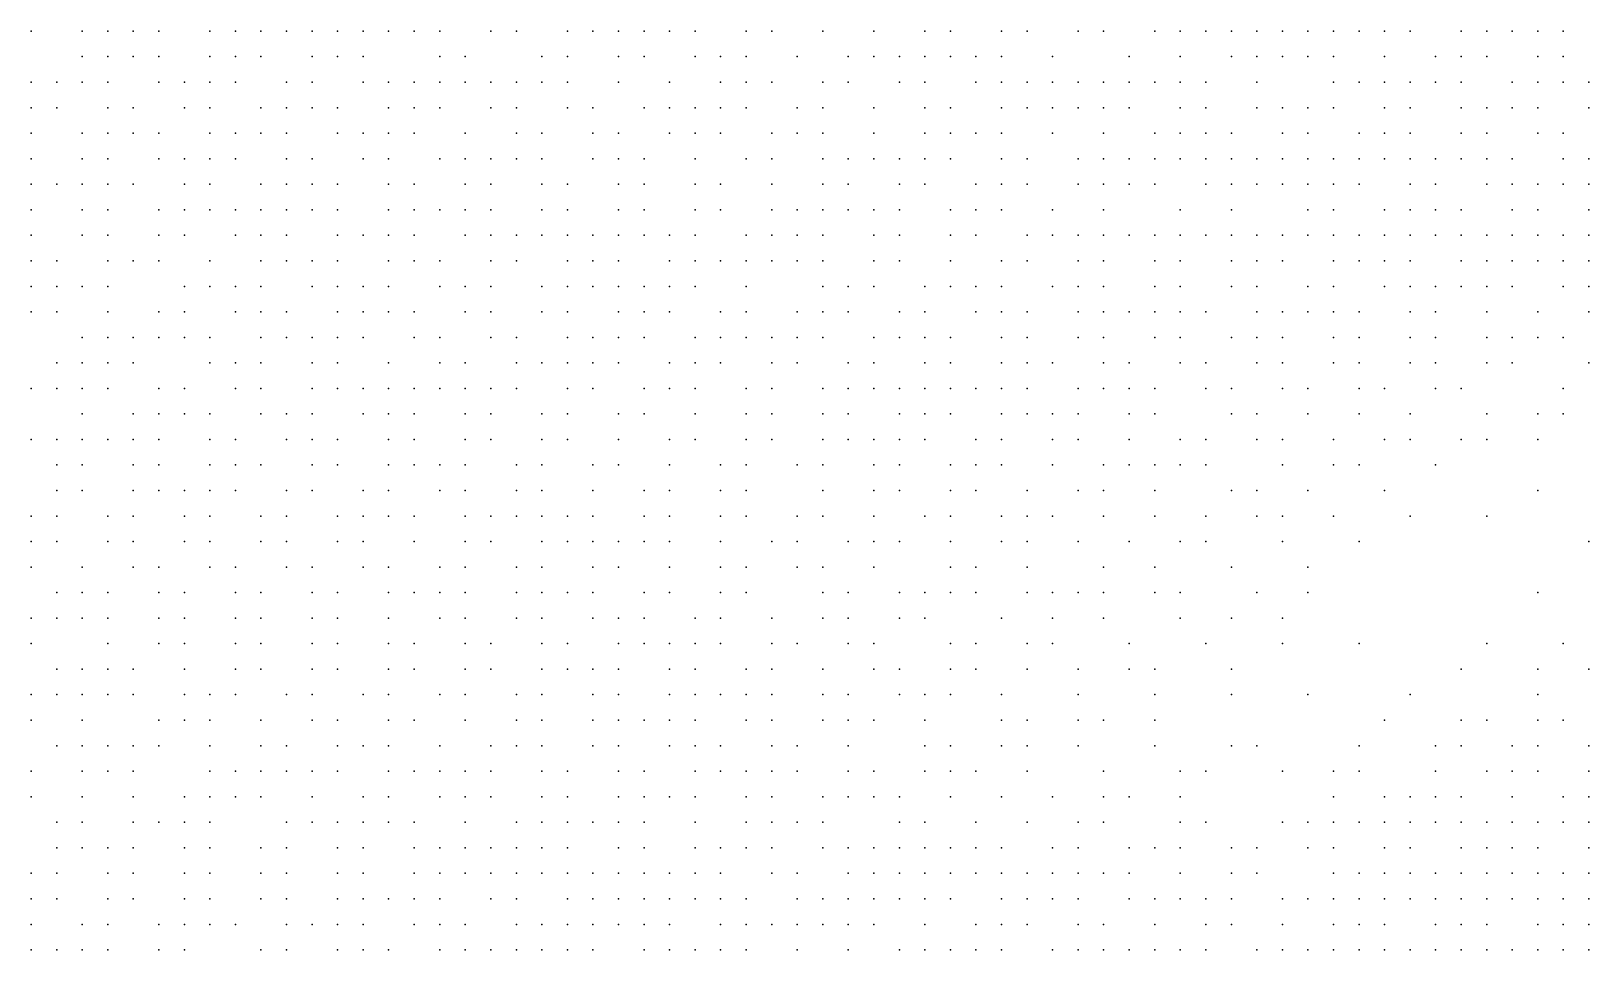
# Model space of a CAD drawing. Extents: x 429 to 793, y 817 to 1241.
# Drawn here: x 475.36 to 519.89, y 1081.6 to 1107.88 of the extents above; entities that cross this region are included whole.
import ezdxf

# ---------------------------------------------------------------- set-up
doc = ezdxf.new("R2010")
doc.units = 0

msp = doc.modelspace()

# ---------------------------------------------------------------- linework, layer by layer
for p in [(475.36, 1107.88, 164.698), (476.82, 1107.88, 167.757), (477.55, 1107.88, 168.848), (478.28, 1107.88, 170.367), (479.01, 1107.88, 171.768), (480.47, 1107.88, 174.31), (481.2, 1107.88, 176.04), (481.93, 1107.88, 177.07), (482.66, 1107.88, 178.847), (483.39, 1107.88, 179.713), (484.12, 1107.88, 181.42), (484.85, 1107.88, 182.243), (485.58, 1107.88, 183.773), (486.31, 1107.88, 185.29), (487.04, 1107.88, 186.643), (488.5, 1107.88, 188.77), (489.23, 1107.88, 190.235), (490.69, 1107.88, 192.523), (491.42, 1107.88, 193.5), (492.15, 1107.88, 194.745), (492.88, 1107.88, 195.29), (493.61, 1107.88, 196.525), (494.34, 1107.88, 198.02), (495.8, 1107.88, 199.98), (496.53, 1107.88, 200.718), (497.99, 1107.88, 202.35), (499.45, 1107.88, 204.1), (500.91, 1107.88, 205.43), (501.64, 1107.88, 206.53), (503.1, 1107.88, 207.765), (503.83, 1107.88, 208.39), (505.29, 1107.88, 210.063), (506.02, 1107.88, 210.487), (507.48, 1107.88, 211.757), (508.21, 1107.88, 212.63), (508.94, 1107.88, 213.119), (509.67, 1107.88, 213.794), (510.4, 1107.88, 214.058), (511.13, 1107.88, 214.597), (511.86, 1107.88, 215.043), (512.59, 1107.88, 215.534), (513.32, 1107.88, 216.207), (514.05, 1107.88, 216.47), (514.78, 1107.88, 216.99), (516.24, 1107.88, 217.885), (516.97, 1107.88, 218.29), (517.7, 1107.88, 218.727), (518.43, 1107.88, 218.862), (519.16, 1107.88, 219.26), (476.82, 1107.15, 167.443), (477.55, 1107.15, 168.585), (478.28, 1107.15, 170.408), (479.01, 1107.15, 171.518), (480.47, 1107.15, 174.352), (481.2, 1107.15, 175.77), (481.93, 1107.15, 177.105), (483.39, 1107.15, 179.353), (484.12, 1107.15, 181.067), (484.85, 1107.15, 181.91), (487.04, 1107.15, 185.547), (487.77, 1107.15, 187.1), (489.96, 1107.15, 190.973), (490.69, 1107.15, 192.02), (492.15, 1107.15, 193.91), (492.88, 1107.15, 195.15), (494.34, 1107.15, 197.072), (495.07, 1107.15, 198.03), (495.8, 1107.15, 198.58), (497.26, 1107.15, 201.005), (498.72, 1107.15, 202.75), (499.45, 1107.15, 203.335), (500.18, 1107.15, 203.915), (500.91, 1107.15, 205.07), (501.64, 1107.15, 205.69), (502.37, 1107.15, 206.58), (503.1, 1107.15, 207.37), (504.56, 1107.15, 208.433), (506.75, 1107.15, 210.653), (508.21, 1107.15, 211.877), (509.67, 1107.15, 212.826), (510.4, 1107.15, 213.393), (511.13, 1107.15, 213.853), (511.86, 1107.15, 214.313), (512.59, 1107.15, 214.76), (514.05, 1107.15, 215.92), (515.51, 1107.15, 216.7), (516.24, 1107.15, 217.195), (516.97, 1107.15, 217.56), (518.43, 1107.15, 218.463), (519.16, 1107.15, 218.937), (475.36, 1106.42, 164.815), (476.09, 1106.42, 166.01), (476.82, 1106.42, 167.123), (477.55, 1106.42, 168.275), (479.01, 1106.42, 171.222), (479.74, 1106.42, 172.652), (480.47, 1106.42, 174.068), (481.2, 1106.42, 175.163), (482.66, 1106.42, 178.093), (483.39, 1106.42, 178.977), (484.85, 1106.42, 181.553), (485.58, 1106.42, 183.013), (486.31, 1106.42, 184.505), (487.04, 1106.42, 185.367), (487.77, 1106.42, 186.83), (488.5, 1106.42, 187.86), (489.23, 1106.42, 189.33), (489.96, 1106.42, 190.425), (490.69, 1106.42, 191.24), (492.15, 1106.42, 193.73), (493.61, 1106.42, 195.56), (495.07, 1106.42, 197.345), (495.8, 1106.42, 198.435), (496.53, 1106.42, 199.26), (497.99, 1106.42, 201.42), (498.72, 1106.42, 202), (500.18, 1106.42, 203.72), (500.91, 1106.42, 204.29), (502.37, 1106.42, 205.46), (503.1, 1106.42, 206.64), (503.83, 1106.42, 207.235), (504.56, 1106.42, 207.83), (505.29, 1106.42, 208.42), (506.02, 1106.42, 209.01), (506.75, 1106.42, 209.575), (507.48, 1106.42, 210.14), (508.21, 1106.42, 210.705), (508.94, 1106.42, 211.27), (510.4, 1106.42, 212.65), (512.59, 1106.42, 214.293), (513.32, 1106.42, 214.818), (514.05, 1106.42, 215.077), (514.78, 1106.42, 215.585), (515.51, 1106.42, 216.4), (516.24, 1106.42, 216.647), (517.7, 1106.42, 217.363), (518.43, 1106.42, 218.14), (519.16, 1106.42, 218.215), (519.89, 1106.42, 218.613), (475.36, 1105.69, 164.48), (476.09, 1105.69, 165.69), (477.55, 1105.69, 168.71), (478.28, 1105.69, 169.445), (479.74, 1105.69, 172.407), (480.47, 1105.69, 173.443), (481.93, 1105.69, 176.207), (482.66, 1105.69, 177.91), (483.39, 1105.69, 178.61), (484.12, 1105.69, 180.255), (485.58, 1105.69, 182.843), (486.31, 1105.69, 184.24), (487.04, 1105.69, 184.83), (488.5, 1105.69, 187.257), (489.23, 1105.69, 188.745), (490.69, 1105.69, 190.83), (491.42, 1105.69, 191.773), (492.88, 1105.69, 194.105), (493.61, 1105.69, 194.66), (494.34, 1105.69, 195.935), (495.07, 1105.69, 196.485), (495.8, 1105.69, 197.872), (497.26, 1105.69, 199.36), (497.99, 1105.69, 200.06), (499.45, 1105.69, 202.395), (500.91, 1105.69, 203.643), (501.64, 1105.69, 204.413), (503.1, 1105.69, 205.79), (503.83, 1105.69, 206.38), (504.56, 1105.69, 207.26), (505.29, 1105.69, 208.01), (506.02, 1105.69, 208.1), (506.75, 1105.69, 208.69), (508.21, 1105.69, 210.553), (508.94, 1105.69, 210.967), (510.4, 1105.69, 212.077), (511.13, 1105.69, 212.82), (511.86, 1105.69, 212.523), (512.59, 1105.69, 213.45), (514.05, 1105.69, 214.34), (514.78, 1105.69, 215.22), (516.24, 1105.69, 215.8), (516.97, 1105.69, 216.348), (517.7, 1105.69, 216.648), (518.43, 1105.69, 217.05), (519.89, 1105.69, 218.29), (475.36, 1104.96, 164.145), (476.82, 1104.96, 167.303), (477.55, 1104.96, 168.41), (478.28, 1104.96, 169.88), (479.01, 1104.96, 171.35), (480.47, 1104.96, 173.92), (481.2, 1104.96, 174.927), (481.93, 1104.96, 175.97), (482.66, 1104.96, 177.353), (484.12, 1104.96, 179.98), (484.85, 1104.96, 180.955), (485.58, 1104.96, 182.483), (486.31, 1104.96, 183.985), (487.77, 1104.96, 186.01), (489.23, 1104.96, 188.163), (489.96, 1104.96, 189.17), (491.42, 1104.96, 191.225), (492.15, 1104.96, 192.283), (493.61, 1104.96, 194.48), (494.34, 1104.96, 195.03), (495.07, 1104.96, 196.305), (496.53, 1104.96, 198.115), (497.26, 1104.96, 199.185), (497.99, 1104.96, 199.735), (499.45, 1104.96, 200.875), (500.91, 1104.96, 203.33), (501.64, 1104.96, 203.89), (502.37, 1104.96, 204.45), (503.1, 1104.96, 205.01), (504.56, 1104.96, 206.12), (506.02, 1104.96, 208.19), (507.48, 1104.96, 209.127), (508.21, 1104.96, 209.627), (508.94, 1104.96, 210.122), (509.67, 1104.96, 210.663), (511.13, 1104.96, 212.057), (511.86, 1104.96, 212.227), (513.32, 1104.96, 213.603), (514.05, 1104.96, 214.047), (514.78, 1104.96, 214.49), (516.24, 1104.96, 215.213), (516.97, 1104.96, 215.842), (518.43, 1104.96, 216.69), (519.16, 1104.96, 216.91), (475.36, 1104.23, 164.438), (476.82, 1104.23, 166.6), (477.55, 1104.23, 168.11), (479.01, 1104.23, 171.05), (479.74, 1104.23, 171.817), (480.47, 1104.23, 173.635), (481.2, 1104.23, 174.647), (482.66, 1104.23, 177.04), (483.39, 1104.23, 178.057), (484.85, 1104.23, 180.467), (485.58, 1104.23, 182.123), (487.04, 1104.23, 184.33), (487.77, 1104.23, 184.93), (488.5, 1104.23, 186.455), (489.23, 1104.23, 187.38), (489.96, 1104.23, 188.95), (491.42, 1104.23, 190.673), (492.15, 1104.23, 191.62), (492.88, 1104.23, 192.527), (494.34, 1104.23, 194.85), (495.8, 1104.23, 196.665), (496.53, 1104.23, 197.21), (497.99, 1104.23, 199.01), (498.72, 1104.23, 200.11), (499.45, 1104.23, 200.66), (500.18, 1104.23, 201.21), (500.91, 1104.23, 202.535), (501.64, 1104.23, 203.095), (503.1, 1104.23, 204.27), (503.83, 1104.23, 205.29), (505.29, 1104.23, 206.355), (506.02, 1104.23, 207.513), (506.75, 1104.23, 207.777), (507.48, 1104.23, 208.015), (508.21, 1104.23, 209.37), (508.94, 1104.23, 209.865), (509.67, 1104.23, 210.36), (510.4, 1104.23, 210.827), (511.13, 1104.23, 211.153), (511.86, 1104.23, 211.34), (512.59, 1104.23, 212.413), (513.32, 1104.23, 212.84), (514.05, 1104.23, 212.937), (514.78, 1104.23, 213.724), (515.51, 1104.23, 213.797), (516.24, 1104.23, 214.233), (516.97, 1104.23, 215.073), (517.7, 1104.23, 215.493), (519.16, 1104.23, 216.55), (519.89, 1104.23, 216.393), (475.36, 1103.5, 163.965), (476.09, 1103.5, 165.665), (476.82, 1103.5, 167.055), (477.55, 1103.5, 167.81), (478.28, 1103.5, 169.683), (479.74, 1103.5, 171.91), (480.47, 1103.5, 173.35), (481.93, 1103.5, 175.092), (482.66, 1103.5, 176.803), (483.39, 1103.5, 177.782), (484.12, 1103.5, 179.43), (485.58, 1103.5, 181.763), (486.31, 1103.5, 182.587), (487.77, 1103.5, 184.61), (488.5, 1103.5, 186.215), (489.96, 1103.5, 188.12), (490.69, 1103.5, 189.35), (492.15, 1103.5, 190.937), (492.88, 1103.5, 192.195), (494.34, 1103.5, 194.1), (495.07, 1103.5, 194.767), (496.53, 1103.5, 197.03), (497.99, 1103.5, 198.835), (498.72, 1103.5, 199.385), (500.18, 1103.5, 200.543), (500.91, 1103.5, 201.53), (502.37, 1103.5, 203.38), (503.1, 1103.5, 203.92), (503.83, 1103.5, 204.46), (505.29, 1103.5, 205.53), (506.02, 1103.5, 206.06), (506.75, 1103.5, 207.183), (507.48, 1103.5, 207.182), (508.94, 1103.5, 208.557), (509.67, 1103.5, 209.505), (510.4, 1103.5, 209.995), (511.13, 1103.5, 209.63), (511.86, 1103.5, 210.733), (512.59, 1103.5, 210.92), (513.32, 1103.5, 211.773), (514.78, 1103.5, 212.617), (515.51, 1103.5, 213.45), (516.97, 1103.5, 214.303), (517.7, 1103.5, 214.933), (518.43, 1103.5, 215.157), (519.16, 1103.5, 215.38), (519.89, 1103.5, 216.05), (475.36, 1102.77, 164.42), (476.82, 1102.77, 166.587), (477.55, 1102.77, 168.25), (479.01, 1102.77, 170.18), (479.74, 1102.77, 171.63), (480.47, 1102.77, 173.07), (481.2, 1102.77, 174.45), (481.93, 1102.77, 174.865), (482.66, 1102.77, 176.535), (483.39, 1102.77, 177.55), (484.12, 1102.77, 178.88), (485.58, 1102.77, 181.397), (486.31, 1102.77, 182.207), (487.04, 1102.77, 183.735), (487.77, 1102.77, 184.44), (488.5, 1102.77, 185.667), (489.96, 1102.77, 187.727), (490.69, 1102.77, 188.26), (492.15, 1102.77, 190.637), (492.88, 1102.77, 191.2), (494.34, 1102.77, 193.257), (495.07, 1102.77, 194.45), (496.53, 1102.77, 196.08), (497.26, 1102.77, 196.94), (497.99, 1102.77, 197.915), (498.72, 1102.77, 198.45), (499.45, 1102.77, 199.72), (500.18, 1102.77, 200.24), (501.64, 1102.77, 201.383), (502.37, 1102.77, 201.82), (503.1, 1102.77, 203.125), (504.56, 1102.77, 204.613), (506.02, 1102.77, 205.477), (508.21, 1102.77, 207.295), (509.67, 1102.77, 208.077), (511.86, 1102.77, 209.935), (512.59, 1102.77, 210.24), (514.05, 1102.77, 211.44), (514.78, 1102.77, 211.533), (515.51, 1102.77, 211.95), (516.24, 1102.77, 212.757), (517.7, 1102.77, 213.57), (518.43, 1102.77, 214.2), (519.89, 1102.77, 215.263), (475.36, 1102.04, 164.105), (476.82, 1102.04, 166.288), (477.55, 1102.04, 167.965), (479.01, 1102.04, 169.89), (479.74, 1102.04, 171.345), (481.2, 1102.04, 173.53), (481.93, 1102.04, 175.28), (482.66, 1102.04, 176.26), (484.12, 1102.04, 178.58), (484.85, 1102.04, 179.55), (485.58, 1102.04, 180.22), (486.31, 1102.04, 181.84), (487.77, 1102.04, 184.15), (488.5, 1102.04, 184.75), (489.23, 1102.04, 185.875), (489.96, 1102.04, 187.1), (490.69, 1102.04, 188.02), (491.42, 1102.04, 188.933), (492.15, 1102.04, 190.125), (492.88, 1102.04, 190.97), (493.61, 1102.04, 191.68), (494.34, 1102.04, 192.93), (495.8, 1102.04, 194.8), (496.53, 1102.04, 195.453), (497.26, 1102.04, 195.88), (497.99, 1102.04, 197.17), (499.45, 1102.04, 199.073), (500.18, 1102.04, 199.28), (501.64, 1102.04, 201.04), (502.37, 1102.04, 201.57), (503.83, 1102.04, 202.6), (504.56, 1102.04, 203.9), (505.29, 1102.04, 204.41), (506.02, 1102.04, 204.92), (506.75, 1102.04, 205.425), (507.48, 1102.04, 205.93), (508.21, 1102.04, 206.43), (508.94, 1102.04, 206.93), (509.67, 1102.04, 207.42), (510.4, 1102.04, 207.91), (511.13, 1102.04, 208.395), (511.86, 1102.04, 208.88), (512.59, 1102.04, 209.46), (513.32, 1102.04, 210.04), (514.05, 1102.04, 210.303), (514.78, 1102.04, 210.62), (515.51, 1102.04, 211.603), (516.24, 1102.04, 212.007), (516.97, 1102.04, 212.41), (517.7, 1102.04, 213.21), (518.43, 1102.04, 213.61), (519.16, 1102.04, 214.043), (519.89, 1102.04, 214.477), (475.36, 1101.31, 163.79), (476.09, 1101.31, 165.365), (477.55, 1101.31, 167.515), (478.28, 1101.31, 168.875), (479.01, 1101.31, 170.333), (480.47, 1101.31, 172.505), (481.93, 1101.31, 175.01), (482.66, 1101.31, 175.723), (483.39, 1101.31, 176.702), (484.12, 1101.31, 178.357), (485.58, 1101.31, 179.965), (486.31, 1101.31, 181.453), (487.04, 1101.31, 182.07), (488.5, 1101.31, 184.45), (489.23, 1101.31, 185.61), (490.69, 1101.31, 187.78), (491.42, 1101.31, 188.41), (492.15, 1101.31, 189.04), (493.61, 1101.31, 191.33), (494.34, 1101.31, 191.92), (495.07, 1101.31, 193.295), (495.8, 1101.31, 193.845), (496.53, 1101.31, 194.395), (497.26, 1101.31, 195.68), (497.99, 1101.31, 196.328), (499.45, 1101.31, 198.03), (500.18, 1101.31, 198.55), (501.64, 1101.31, 200.31), (503.1, 1101.31, 201.32), (503.83, 1101.31, 201.902), (505.29, 1101.31, 203.163), (506.02, 1101.31, 204.115), (507.48, 1101.31, 205.12), (508.21, 1101.31, 205.575), (509.67, 1101.31, 206.54), (510.4, 1101.31, 207.07), (511.13, 1101.31, 207.525), (512.59, 1101.31, 208.495), (513.32, 1101.31, 209.09), (514.05, 1101.31, 209.67), (514.78, 1101.31, 210.25), (516.24, 1101.31, 211.255), (516.97, 1101.31, 211.547), (517.7, 1101.31, 212.35), (518.43, 1101.31, 212.87), (519.16, 1101.31, 213.28), (519.89, 1101.31, 213.713), (475.36, 1100.58, 164.26), (476.09, 1100.58, 165.05), (476.82, 1100.58, 166.31), (477.55, 1100.58, 167.82), (479.74, 1100.58, 171.165), (480.47, 1100.58, 171.945), (481.2, 1100.58, 173.335), (481.93, 1100.58, 174.73), (483.39, 1100.58, 176.482), (484.12, 1100.58, 178.095), (484.85, 1100.58, 179.072), (485.58, 1100.58, 179.71), (487.04, 1100.58, 181.825), (487.77, 1100.58, 183.263), (488.5, 1100.58, 184.155), (489.96, 1100.58, 185.625), (490.69, 1100.58, 186.83), (491.42, 1100.58, 188.175), (492.15, 1100.58, 188.805), (492.88, 1100.58, 189.71), (493.61, 1100.58, 190.28), (494.34, 1100.58, 191.7), (495.8, 1100.58, 193.64), (497.99, 1100.58, 196.005), (498.72, 1100.58, 196.545), (499.45, 1100.58, 197.075), (500.91, 1100.58, 198.84), (501.64, 1100.58, 199.345), (502.37, 1100.58, 199.85), (503.1, 1100.58, 201.07), (504.56, 1100.58, 202.055), (505.29, 1100.58, 202.545), (506.02, 1100.58, 203.005), (507.48, 1100.58, 203.935), (508.21, 1100.58, 204.41), (509.67, 1100.58, 205.71), (510.4, 1100.58, 205.76), (511.86, 1100.58, 206.75), (512.59, 1100.58, 207.662), (514.05, 1100.58, 208.705), (514.78, 1100.58, 209.3), (515.51, 1100.58, 209.98), (516.24, 1100.58, 210.49), (516.97, 1100.58, 211.31), (517.7, 1100.58, 211.72), (519.16, 1100.58, 212.95), (519.89, 1100.58, 213.383), (475.36, 1099.85, 163.94), (476.09, 1099.85, 165.375), (477.55, 1099.85, 167.53), (479.01, 1099.85, 169.772), (479.74, 1099.85, 170.943), (481.2, 1099.85, 173.065), (481.93, 1099.85, 174.45), (482.66, 1099.85, 175.173), (484.12, 1099.85, 177.83), (484.85, 1099.85, 178.812), (485.58, 1099.85, 179.45), (486.31, 1099.85, 180.957), (487.77, 1099.85, 182.485), (488.5, 1099.85, 183.625), (489.96, 1099.85, 185.36), (490.69, 1099.85, 186.517), (492.15, 1099.85, 187.99), (492.88, 1099.85, 189.2), (493.61, 1099.85, 190.055), (495.07, 1099.85, 192.075), (495.8, 1099.85, 192.67), (497.26, 1099.85, 194.53), (497.99, 1099.85, 195.075), (498.72, 1099.85, 195.6), (500.18, 1099.85, 197.38), (500.91, 1099.85, 198.193), (502.37, 1099.85, 199.115), (503.1, 1099.85, 200.407), (503.83, 1099.85, 200.55), (505.29, 1099.85, 201.78), (506.02, 1099.85, 202.282), (506.75, 1099.85, 202.7), (507.48, 1099.85, 203.15), (508.21, 1099.85, 203.6), (508.94, 1099.85, 204.045), (510.4, 1099.85, 204.93), (511.13, 1099.85, 205.37), (511.86, 1099.85, 205.865), (512.59, 1099.85, 206.36), (513.32, 1099.85, 207.287), (514.78, 1099.85, 207.97), (515.51, 1099.85, 208.58), (516.97, 1099.85, 210.447), (518.43, 1099.85, 211.807), (519.89, 1099.85, 212.63), (476.82, 1099.12, 165.73), (477.55, 1099.12, 167.255), (478.28, 1099.12, 168.75), (479.01, 1099.12, 169.337), (479.74, 1099.12, 170.658), (480.47, 1099.12, 172.087), (481.93, 1099.12, 174.18), (482.66, 1099.12, 175.265), (483.39, 1099.12, 175.897), (484.12, 1099.12, 177.262), (484.85, 1099.12, 178.25), (486.31, 1099.12, 180.14), (487.04, 1099.12, 181.335), (488.5, 1099.12, 182.818), (489.23, 1099.12, 183.883), (490.69, 1099.12, 185.768), (491.42, 1099.12, 186.83), (492.15, 1099.12, 187.47), (492.88, 1099.12, 188.837), (494.34, 1099.12, 190.425), (495.07, 1099.12, 191.02), (495.8, 1099.12, 191.72), (496.53, 1099.12, 192.995), (497.26, 1099.12, 193.55), (497.99, 1099.12, 194.095), (499.45, 1099.12, 195.9), (500.18, 1099.12, 196.73), (500.91, 1099.12, 197.155), (501.64, 1099.12, 197.655), (503.1, 1099.12, 199.36), (503.83, 1099.12, 199.82), (505.29, 1099.12, 200.73), (506.02, 1099.12, 201.18), (507.48, 1099.12, 202.03), (508.21, 1099.12, 202.455), (509.67, 1099.12, 203.72), (510.4, 1099.12, 204.135), (511.13, 1099.12, 204.575), (512.59, 1099.12, 205.577), (513.32, 1099.12, 206.02), (514.78, 1099.12, 207.478), (515.51, 1099.12, 208.088), (516.97, 1099.12, 209.15), (517.7, 1099.12, 209.94), (518.43, 1099.12, 211.06), (519.16, 1099.12, 211.477), (476.09, 1098.39, 164.545), (476.82, 1098.39, 166.348), (477.55, 1098.39, 166.965), (478.28, 1098.39, 168.475), (480.47, 1098.39, 171.803), (481.2, 1098.39, 172.505), (481.93, 1098.39, 173.91), (483.39, 1098.39, 175.377), (484.12, 1098.39, 177.015), (485.58, 1098.39, 178.69), (487.04, 1098.39, 181.09), (487.77, 1098.39, 181.697), (489.23, 1098.39, 183.563), (489.96, 1098.39, 184.217), (490.69, 1098.39, 185.357), (491.42, 1098.39, 186.58), (492.15, 1098.39, 187.225), (493.61, 1098.39, 188.787), (494.34, 1098.39, 189.92), (495.07, 1098.39, 190.785), (496.53, 1098.39, 191.95), (497.26, 1098.39, 192.755), (498.72, 1098.39, 194.44), (499.45, 1098.39, 195.27), (500.91, 1098.39, 196.2), (501.64, 1098.39, 197.42), (503.1, 1098.39, 198.385), (503.83, 1098.39, 198.86), (504.56, 1098.39, 199.29), (506.02, 1098.39, 200.48), (506.75, 1098.39, 200.58), (508.21, 1098.39, 201.695), (508.94, 1098.39, 202.11), (510.4, 1098.39, 202.965), (511.13, 1098.39, 203.867), (512.59, 1098.39, 205.19), (513.32, 1098.39, 204.86), (514.78, 1098.39, 206.17), (515.51, 1098.39, 206.66), (516.97, 1098.39, 208.49), (517.7, 1098.39, 209), (519.89, 1098.39, 211.255), (475.36, 1097.66, 163.39), (476.09, 1097.66, 165.01), (476.82, 1097.66, 165.807), (477.55, 1097.66, 167.22), (479.01, 1097.66, 169.38), (479.74, 1097.66, 170.24), (481.2, 1097.66, 172.637), (481.93, 1097.66, 173.33), (483.39, 1097.66, 175.417), (484.12, 1097.66, 176.49), (484.85, 1097.66, 177.503), (485.58, 1097.66, 178.445), (486.31, 1097.66, 179.32), (487.04, 1097.66, 180.232), (487.77, 1097.66, 181.357), (488.5, 1097.66, 182.133), (489.23, 1097.66, 182.91), (490.69, 1097.66, 185.108), (491.42, 1097.66, 185.51), (492.88, 1097.66, 187.023), (493.61, 1097.66, 188.203), (494.34, 1097.66, 189.135), (495.8, 1097.66, 190.858), (496.53, 1097.66, 191.167), (497.99, 1097.66, 192.87), (498.72, 1097.66, 193.773), (499.45, 1097.66, 194.22), (500.18, 1097.66, 194.735), (500.91, 1097.66, 195.98), (501.64, 1097.66, 196.49), (502.37, 1097.66, 196.96), (503.1, 1097.66, 197.43), (503.83, 1097.66, 197.89), (505.29, 1097.66, 199.073), (506.02, 1097.66, 199.45), (506.75, 1097.66, 199.88), (507.48, 1097.66, 200.647), (508.94, 1097.66, 201.07), (509.67, 1097.66, 201.465), (511.13, 1097.66, 202.705), (511.86, 1097.66, 203.09), (513.32, 1097.66, 204.04), (514.05, 1097.66, 205.345), (515.51, 1097.66, 206.933), (516.24, 1097.66, 207.207), (519.16, 1097.66, 209.523), (476.82, 1096.93, 166.24), (478.28, 1096.93, 167.47), (479.01, 1096.93, 169.025), (479.74, 1096.93, 170.56), (480.47, 1096.93, 171.117), (481.93, 1096.93, 173.06), (482.66, 1096.93, 174.067), (483.39, 1096.93, 175.133), (484.85, 1096.93, 177.22), (485.58, 1096.93, 178.2), (486.31, 1096.93, 178.993), (487.77, 1096.93, 181.18), (488.5, 1096.93, 181.78), (489.96, 1096.93, 183.158), (490.69, 1096.93, 184.15), (492.15, 1096.93, 185.83), (492.88, 1096.93, 186.485), (494.34, 1096.93, 188.395), (495.8, 1096.93, 190.08), (496.53, 1096.93, 190.66), (497.99, 1096.93, 192.177), (498.72, 1096.93, 192.64), (500.18, 1096.93, 194.515), (500.91, 1096.93, 195.03), (501.64, 1096.93, 195.53), (503.1, 1096.93, 196.485), (503.83, 1096.93, 197.185), (504.56, 1096.93, 197.69), (505.29, 1096.93, 198.085), (506.75, 1096.93, 198.91), (507.48, 1096.93, 199.64), (509.67, 1096.93, 200.78), (510.4, 1096.93, 201.203), (511.86, 1096.93, 202.405), (513.32, 1096.93, 203.42), (514.78, 1096.93, 205.01), (516.97, 1096.93, 206.515), (518.43, 1096.93, 208.057), (519.16, 1096.93, 208.847), (475.36, 1096.2, 163.683), (476.09, 1096.2, 164.933), (476.82, 1096.2, 165.89), (477.55, 1096.2, 167.12), (478.28, 1096.2, 168.065), (479.01, 1096.2, 168.66), (480.47, 1096.2, 170.94), (481.2, 1096.2, 171.32), (482.66, 1096.2, 174.165), (483.39, 1096.2, 174.717), (484.12, 1096.2, 175.927), (485.58, 1096.2, 177.92), (486.31, 1096.2, 178.547), (487.77, 1096.2, 180.388), (488.5, 1096.2, 180.677), (489.96, 1096.2, 182.808), (490.69, 1096.2, 183.92), (492.15, 1096.2, 185.625), (493.61, 1096.2, 186.92), (494.34, 1096.2, 187.785), (495.8, 1096.2, 189.145), (496.53, 1096.2, 189.845), (497.99, 1096.2, 191.552), (498.72, 1096.2, 192.41), (499.45, 1096.2, 192.98), (500.18, 1096.2, 193.55), (500.91, 1096.2, 194.38), (502.37, 1096.2, 195.3), (503.1, 1096.2, 195.795), (504.56, 1096.2, 196.71), (505.29, 1096.2, 197.15), (506.75, 1096.2, 198.303), (508.21, 1096.2, 199.045), (508.94, 1096.2, 199.45), (510.4, 1096.2, 200.21), (511.13, 1096.2, 200.913), (512.59, 1096.2, 201.887), (514.05, 1096.2, 203.42), (514.78, 1096.2, 203.66), (516.24, 1096.2, 205.353), (516.97, 1096.2, 206.315), (518.43, 1096.2, 207.037), (476.09, 1095.47, 164.758), (476.82, 1095.47, 165.195), (478.28, 1095.47, 167.54), (479.01, 1095.47, 168.913), (480.47, 1095.47, 170.97), (481.2, 1095.47, 171.88), (481.93, 1095.47, 172.99), (483.39, 1095.47, 174.447), (484.12, 1095.47, 175.792), (485.58, 1095.47, 177.64), (486.31, 1095.47, 178.267), (487.04, 1095.47, 179.19), (487.77, 1095.47, 179.8), (489.23, 1095.47, 181.87), (489.96, 1095.47, 182.403), (491.42, 1095.47, 184.287), (492.15, 1095.47, 184.853), (493.61, 1095.47, 186.14), (495.07, 1095.47, 188.195), (495.8, 1095.47, 188.805), (497.26, 1095.47, 190.19), (497.99, 1095.47, 190.77), (499.45, 1095.47, 191.94), (500.18, 1095.47, 192.857), (501.64, 1095.47, 193.825), (502.37, 1095.47, 194.74), (503.1, 1095.47, 194.91), (504.56, 1095.47, 195.78), (506.02, 1095.47, 197.022), (506.75, 1095.47, 197.4), (507.48, 1095.47, 197.83), (508.21, 1095.47, 198.26), (508.94, 1095.47, 198.69), (511.13, 1095.47, 200.075), (512.59, 1095.47, 201.435), (513.32, 1095.47, 201.89), (515.51, 1095.47, 203.247), (476.09, 1094.74, 164.84), (476.82, 1094.74, 165.805), (478.28, 1094.74, 167.975), (479.01, 1094.74, 168.577), (479.74, 1094.74, 170.075), (480.47, 1094.74, 170.635), (481.2, 1094.74, 171.363), (482.66, 1094.74, 173.19), (483.39, 1094.74, 174.645), (484.85, 1094.74, 176.045), (485.58, 1094.74, 177.09), (487.04, 1094.74, 178.62), (487.77, 1094.74, 179.25), (489.23, 1094.74, 181.595), (489.96, 1094.74, 182.217), (491.42, 1094.74, 183.19), (492.88, 1094.74, 185.02), (493.61, 1094.74, 185.86), (495.07, 1094.74, 187.46), (495.8, 1094.74, 188.287), (497.99, 1094.74, 189.912), (499.45, 1094.74, 191.745), (500.18, 1094.74, 192.315), (501.64, 1094.74, 193.29), (502.37, 1094.74, 193.695), (503.83, 1094.74, 194.395), (505.29, 1094.74, 195.657), (506.02, 1094.74, 196.03), (507.48, 1094.74, 196.97), (509.67, 1094.74, 198.52), (510.4, 1094.74, 198.95), (511.86, 1094.74, 199.507), (514.05, 1094.74, 201.415), (518.43, 1094.74, 204.197), (475.36, 1094.01, 163.285), (476.09, 1094.01, 164.495), (477.55, 1094.01, 166.66), (478.28, 1094.01, 167.615), (479.74, 1094.01, 169.74), (480.47, 1094.01, 170.3), (481.93, 1094.01, 172.137), (482.66, 1094.01, 173.402), (484.12, 1094.01, 174.99), (484.85, 1094.01, 176.21), (485.58, 1094.01, 176.73), (486.31, 1094.01, 177.72), (487.77, 1094.01, 178.98), (488.5, 1094.01, 180.145), (489.23, 1094.01, 180.733), (489.96, 1094.01, 181.85), (490.69, 1094.01, 182.38), (491.42, 1094.01, 182.91), (492.88, 1094.01, 184.74), (493.61, 1094.01, 185.37), (495.07, 1094.01, 186.875), (495.8, 1094.01, 187.48), (497.26, 1094.01, 188.965), (497.99, 1094.01, 189.372), (499.45, 1094.01, 191.023), (500.91, 1094.01, 191.8), (501.64, 1094.01, 192.69), (503.1, 1094.01, 193.71), (503.83, 1094.01, 194.205), (504.56, 1094.01, 194.307), (506.02, 1094.01, 195.36), (507.48, 1094.01, 196.18), (508.94, 1094.01, 196.98), (510.4, 1094.01, 198.19), (511.13, 1094.01, 198.345), (512.59, 1094.01, 199.66), (514.78, 1094.01, 200.52), (516.97, 1094.01, 202.052), (475.36, 1093.28, 163.555), (476.09, 1093.28, 164.16), (477.55, 1093.28, 166.488), (478.28, 1093.28, 166.915), (479.74, 1093.28, 169.2), (480.47, 1093.28, 170.503), (481.93, 1093.28, 171.967), (482.66, 1093.28, 173.062), (484.12, 1093.28, 174.99), (484.85, 1093.28, 175.85), (486.31, 1093.28, 176.997), (487.77, 1093.28, 178.615), (488.5, 1093.28, 179.51), (489.96, 1093.28, 181.483), (490.69, 1093.28, 182.107), (491.42, 1093.28, 182.64), (492.15, 1093.28, 183.247), (492.88, 1093.28, 183.853), (493.61, 1093.28, 184.79), (495.07, 1093.28, 186.307), (496.53, 1093.28, 187.737), (497.26, 1093.28, 187.993), (498.72, 1093.28, 189.397), (499.45, 1093.28, 190.363), (500.18, 1093.28, 190.757), (501.64, 1093.28, 191.917), (503.1, 1093.28, 192.81), (503.83, 1093.28, 193.32), (505.29, 1093.28, 194.117), (506.75, 1093.28, 195.007), (508.21, 1093.28, 196.03), (508.94, 1093.28, 196.52), (511.13, 1093.28, 197.768), (513.32, 1093.28, 199.097), (519.89, 1093.28, 201.435), (475.36, 1092.55, 163.045), (476.82, 1092.55, 165.37), (478.28, 1092.55, 167.518), (479.01, 1092.55, 168.685), (480.47, 1092.55, 170.148), (481.2, 1092.55, 171.255), (482.66, 1092.55, 172.4), (483.39, 1092.55, 173.95), (484.85, 1092.55, 175.34), (485.58, 1092.55, 176.33), (487.04, 1092.55, 177.28), (487.77, 1092.55, 178.88), (489.23, 1092.55, 180.03), (489.96, 1092.55, 181.04), (491.42, 1092.55, 182.37), (492.15, 1092.55, 182.887), (493.61, 1092.55, 184.52), (495.07, 1092.55, 185.947), (495.8, 1092.55, 186.443), (497.26, 1092.55, 187.813), (497.99, 1092.55, 188.25), (499.45, 1092.55, 189.52), (501.64, 1092.55, 191.2), (502.37, 1092.55, 191.308), (503.83, 1092.55, 192.687), (506.02, 1092.55, 194.15), (507.48, 1092.55, 194.787), (509.67, 1092.55, 196.21), (511.86, 1092.55, 196.98), (476.09, 1091.82, 164.092), (476.82, 1091.82, 165.635), (477.55, 1091.82, 166.235), (479.01, 1091.82, 168.345), (479.74, 1091.82, 168.91), (481.2, 1091.82, 171.087), (481.93, 1091.82, 171.8), (483.39, 1091.82, 173.59), (484.12, 1091.82, 174.29), (485.58, 1091.82, 176.073), (486.31, 1091.82, 176.812), (487.04, 1091.82, 177.55), (487.77, 1091.82, 177.9), (489.23, 1091.82, 179.67), (489.96, 1091.82, 180.547), (490.69, 1091.82, 181.063), (491.42, 1091.82, 181.58), (492.88, 1091.82, 183.002), (493.61, 1091.82, 184.07), (495.07, 1091.82, 184.77), (495.8, 1091.82, 185.99), (497.99, 1091.82, 187.3), (498.72, 1091.82, 188.437), (500.18, 1091.82, 189.29), (500.91, 1091.82, 190.12), (501.64, 1091.82, 190.405), (502.37, 1091.82, 190.945), (503.83, 1091.82, 191.787), (504.56, 1091.82, 192.333), (505.29, 1091.82, 192.665), (506.02, 1091.82, 193.133), (507.48, 1091.82, 193.64), (508.21, 1091.82, 194.505), (510.4, 1091.82, 195.895), (511.86, 1091.82, 196.36), (518.43, 1091.82, 199.32), (475.36, 1091.09, 163.17), (476.09, 1091.09, 163.935), (476.82, 1091.09, 165.3), (477.55, 1091.09, 166.668), (479.01, 1091.09, 168.175), (479.74, 1091.09, 168.57), (481.2, 1091.09, 171.125), (481.93, 1091.09, 172.008), (483.39, 1091.09, 173.343), (484.12, 1091.09, 174.152), (485.58, 1091.09, 175.952), (487.04, 1091.09, 177.195), (487.77, 1091.09, 178.137), (489.23, 1091.09, 179.31), (489.96, 1091.09, 179.878), (491.42, 1091.09, 181.21), (492.15, 1091.09, 181.82), (492.88, 1091.09, 182.695), (494.34, 1091.09, 183.943), (495.07, 1091.09, 184.37), (496.53, 1091.09, 186.005), (497.99, 1091.09, 186.74), (498.72, 1091.09, 187.867), (500.18, 1091.09, 188.62), (500.91, 1091.09, 189.2), (503.1, 1091.09, 190.607), (504.56, 1091.09, 192.047), (506.02, 1091.09, 192.847), (508.21, 1091.09, 193.75), (509.67, 1091.09, 194.902), (511.13, 1091.09, 195.345), (475.36, 1090.36, 163.62), (477.55, 1090.36, 166.178), (479.01, 1090.36, 168.22), (479.74, 1090.36, 169.13), (481.2, 1090.36, 170.533), (481.93, 1090.36, 171.667), (483.39, 1090.36, 173.23), (484.12, 1090.36, 173.797), (485.58, 1090.36, 175.545), (486.31, 1090.36, 176.213), (487.77, 1090.36, 177.458), (488.5, 1090.36, 178.373), (489.96, 1090.36, 179.567), (490.69, 1090.36, 180.203), (492.15, 1090.36, 181.813), (492.88, 1090.36, 182.3), (493.61, 1090.36, 182.99), (494.34, 1090.36, 183.55), (495.07, 1090.36, 183.98), (496.53, 1090.36, 185.225), (497.26, 1090.36, 185.915), (498.72, 1090.36, 187.333), (499.45, 1090.36, 187.757), (501.64, 1090.36, 189.34), (502.37, 1090.36, 189.723), (503.83, 1090.36, 190.873), (504.56, 1090.36, 191.257), (506.75, 1090.36, 192.387), (508.94, 1090.36, 193.86), (511.13, 1090.36, 195.177), (513.32, 1090.36, 196.305), (516.97, 1090.36, 198.44), (519.16, 1090.36, 199.94), (476.09, 1089.63, 164.503), (476.82, 1089.63, 165.255), (477.55, 1089.63, 166.44), (478.28, 1089.63, 167.333), (479.74, 1089.63, 168.617), (481.2, 1089.63, 170.43), (481.93, 1089.63, 171.027), (483.39, 1089.63, 172.885), (484.12, 1089.63, 173.398), (485.58, 1089.63, 174.897), (486.31, 1089.63, 175.53), (487.77, 1089.63, 177.217), (488.5, 1089.63, 177.923), (489.96, 1089.63, 179.113), (490.69, 1089.63, 180.08), (491.42, 1089.63, 180.635), (492.15, 1089.63, 181.423), (493.61, 1089.63, 182.453), (494.34, 1089.63, 183.175), (495.8, 1089.63, 184.423), (496.53, 1089.63, 184.84), (497.99, 1089.63, 186.09), (499.45, 1089.63, 187.177), (500.18, 1089.63, 187.745), (501.64, 1089.63, 188.945), (502.37, 1089.63, 189.348), (503.83, 1089.63, 190.387), (505.29, 1089.63, 191.24), (506.75, 1089.63, 192.335), (507.48, 1089.63, 192.397), (509.67, 1089.63, 193.81), (516.24, 1089.63, 198.055), (518.43, 1089.63, 199.68), (519.89, 1089.63, 200.667), (475.36, 1088.9, 163.41), (476.09, 1088.9, 164.337), (476.82, 1088.9, 164.935), (477.55, 1088.9, 166.12), (478.28, 1088.9, 167.003), (479.74, 1088.9, 169.015), (480.47, 1088.9, 169.398), (481.2, 1088.9, 170.65), (482.66, 1088.9, 172.033), (483.39, 1088.9, 173.058), (484.85, 1088.9, 174.65), (485.58, 1088.9, 175.05), (487.04, 1088.9, 176.44), (487.77, 1088.9, 176.77), (489.23, 1088.9, 178.498), (489.96, 1088.9, 179.258), (491.42, 1088.9, 180.287), (492.15, 1088.9, 180.883), (493.61, 1088.9, 182.333), (494.34, 1088.9, 182.76), (495.07, 1088.9, 183.28), (495.8, 1088.9, 183.593), (496.53, 1088.9, 184.425), (497.99, 1088.9, 185.66), (498.72, 1088.9, 186.27), (500.18, 1088.9, 187.29), (500.91, 1088.9, 187.495), (501.64, 1088.9, 188.2), (503.1, 1088.9, 189.325), (505.29, 1088.9, 190.895), (507.48, 1088.9, 192.08), (509.67, 1088.9, 193.412), (511.86, 1088.9, 195.057), (514.78, 1088.9, 197.055), (518.43, 1088.9, 200.075), (475.36, 1088.17, 163.095), (476.82, 1088.17, 165.368), (479.01, 1088.17, 167.812), (479.74, 1088.17, 168.69), (480.47, 1088.17, 169.78), (481.93, 1088.17, 170.87), (483.39, 1088.17, 172.453), (484.12, 1088.17, 173.245), (485.58, 1088.17, 174.823), (486.31, 1088.17, 175.45), (487.77, 1088.17, 177.01), (489.23, 1088.17, 178.197), (489.96, 1088.17, 178.903), (491.42, 1088.17, 179.813), (492.15, 1088.17, 180.7), (492.88, 1088.17, 181.215), (493.61, 1088.17, 181.942), (494.34, 1088.17, 182.365), (495.8, 1088.17, 183.615), (496.53, 1088.17, 184.117), (497.99, 1088.17, 185.23), (498.72, 1088.17, 186.043), (499.45, 1088.17, 186.45), (500.91, 1088.17, 187.27), (503.1, 1088.17, 188.89), (503.83, 1088.17, 189.257), (505.29, 1088.17, 190.357), (506.02, 1088.17, 190.723), (507.48, 1088.17, 191.863), (514.05, 1088.17, 196.615), (516.24, 1088.17, 198.02), (516.97, 1088.17, 198.945), (518.43, 1088.17, 199.995), (519.16, 1088.17, 200.597), (476.09, 1087.44, 164.29), (476.82, 1087.44, 165.495), (477.55, 1087.44, 166.368), (478.28, 1087.44, 166.935), (479.01, 1087.44, 168.07), (480.47, 1087.44, 169.723), (481.93, 1087.44, 171.382), (482.66, 1087.44, 171.895), (484.12, 1087.44, 173.553), (484.85, 1087.44, 174.185), (485.58, 1087.44, 174.497), (487.04, 1087.44, 175.82), (488.5, 1087.44, 177.428), (489.23, 1087.44, 177.717), (489.96, 1087.44, 178.65), (491.42, 1087.44, 179.903), (492.15, 1087.44, 180.36), (493.61, 1087.44, 181.43), (494.34, 1087.44, 182.108), (495.07, 1087.44, 182.803), (496.53, 1087.44, 183.825), (497.26, 1087.44, 184.43), (498.72, 1087.44, 185.223), (500.91, 1087.44, 187.265), (501.64, 1087.44, 187.668), (503.1, 1087.44, 188.542), (503.83, 1087.44, 189.025), (505.29, 1087.44, 190.145), (507.48, 1087.44, 191.49), (509.67, 1087.44, 193.07), (510.4, 1087.44, 193.49), (513.32, 1087.44, 195.55), (515.51, 1087.44, 197.79), (516.24, 1087.44, 198.37), (517.7, 1087.44, 199.637), (518.43, 1087.44, 200.16), (519.89, 1087.44, 201.42), (475.36, 1086.71, 163.383), (476.82, 1086.71, 165.19), (477.55, 1086.71, 166.065), (478.28, 1086.71, 166.635), (480.47, 1086.71, 169.517), (481.2, 1086.71, 170.24), (481.93, 1086.71, 170.91), (482.66, 1086.71, 171.92), (483.39, 1086.71, 172.6), (484.12, 1086.71, 173.337), (485.58, 1086.71, 174.79), (486.31, 1086.71, 175.38), (487.04, 1086.71, 175.97), (487.77, 1086.71, 176.19), (488.5, 1086.71, 177.082), (489.96, 1086.71, 178.32), (490.69, 1086.71, 179.107), (492.15, 1086.71, 180.02), (492.88, 1086.71, 180.437), (494.34, 1086.71, 181.758), (495.07, 1086.71, 182.452), (495.8, 1086.71, 182.865), (496.53, 1086.71, 183.48), (497.26, 1086.71, 184.085), (498.72, 1086.71, 184.993), (499.45, 1086.71, 185.813), (500.91, 1086.71, 186.525), (501.64, 1086.71, 187.13), (502.37, 1086.71, 187.74), (503.83, 1086.71, 188.625), (506.02, 1086.71, 190.3), (508.21, 1086.71, 191.79), (508.94, 1086.71, 192.375), (511.13, 1086.71, 193.81), (512.59, 1086.71, 195.265), (513.32, 1086.71, 195.91), (515.51, 1086.71, 198.11), (516.97, 1086.71, 199.54), (517.7, 1086.71, 199.872), (518.43, 1086.71, 200.557), (519.89, 1086.71, 202.05), (475.36, 1085.98, 163.075), (476.82, 1085.98, 164.885), (478.28, 1085.98, 167.053), (479.74, 1085.98, 168.855), (480.47, 1085.98, 169.218), (481.2, 1085.98, 169.945), (481.93, 1085.98, 170.92), (483.39, 1085.98, 172.28), (484.85, 1085.98, 173.753), (485.58, 1085.98, 174.48), (487.04, 1085.98, 175.663), (487.77, 1085.98, 176.56), (488.5, 1085.98, 177.037), (489.96, 1085.98, 177.99), (490.69, 1085.98, 178.453), (492.15, 1085.98, 180.01), (492.88, 1085.98, 180.64), (493.61, 1085.98, 180.945), (494.34, 1085.98, 181.46), (495.8, 1085.98, 182.92), (496.53, 1085.98, 183.33), (497.99, 1085.98, 184.15), (498.72, 1085.98, 184.97), (499.45, 1085.98, 185.38), (500.18, 1085.98, 186.007), (501.64, 1085.98, 187.013), (503.1, 1085.98, 187.81), (504.56, 1085.98, 189.165), (506.02, 1085.98, 190.137), (506.75, 1085.98, 190.533), (508.21, 1085.98, 191.71), (512.59, 1085.98, 194.99), (514.05, 1085.98, 196.32), (514.78, 1085.98, 197.14), (515.51, 1085.98, 197.98), (516.24, 1085.98, 198.605), (517.7, 1085.98, 200.6), (519.16, 1085.98, 201.78), (519.89, 1085.98, 202.23), (476.09, 1085.25, 164.58), (476.82, 1085.25, 165.302), (478.28, 1085.25, 167.175), (479.01, 1085.25, 168.003), (479.74, 1085.25, 168.923), (480.47, 1085.25, 169.65), (482.66, 1085.25, 171.213), (483.39, 1085.25, 172.607), (484.12, 1085.25, 173.25), (484.85, 1085.25, 173.54), (485.58, 1085.25, 174.17), (486.31, 1085.25, 174.767), (487.77, 1085.25, 176.26), (489.23, 1085.25, 177.113), (489.96, 1085.25, 178.188), (490.69, 1085.25, 178.617), (491.42, 1085.25, 179.38), (492.15, 1085.25, 179.793), (492.88, 1085.25, 180.207), (494.34, 1085.25, 181.433), (495.8, 1085.25, 182.315), (496.53, 1085.25, 183.002), (497.26, 1085.25, 183.425), (497.99, 1085.25, 184.16), (500.18, 1085.25, 185.9), (500.91, 1085.25, 186.41), (502.37, 1085.25, 187.125), (503.83, 1085.25, 188.31), (505.29, 1085.25, 189.475), (506.02, 1085.25, 190.07), (508.21, 1085.25, 191.26), (508.94, 1085.25, 192.03), (511.13, 1085.25, 193.71), (511.86, 1085.25, 194.73), (512.59, 1085.25, 195.39), (513.32, 1085.25, 196.06), (514.05, 1085.25, 196.73), (514.78, 1085.25, 197.517), (515.51, 1085.25, 198.223), (516.24, 1085.25, 199.163), (516.97, 1085.25, 199.633), (517.7, 1085.25, 200.117), (518.43, 1085.25, 201.453), (519.16, 1085.25, 201.96), (519.89, 1085.25, 202.55), (476.09, 1084.52, 164.28), (476.82, 1084.52, 165.155), (477.55, 1084.52, 166.305), (478.28, 1084.52, 166.88), (479.74, 1084.52, 168.537), (480.47, 1084.52, 169.36), (481.93, 1084.52, 171.017), (482.66, 1084.52, 171.7), (484.12, 1084.52, 172.96), (484.85, 1084.52, 173.88), (486.31, 1084.52, 174.99), (487.04, 1084.52, 175.68), (487.77, 1084.52, 176.177), (488.5, 1084.52, 176.913), (489.23, 1084.52, 177.39), (489.96, 1084.52, 177.887), (490.69, 1084.52, 178.317), (492.15, 1084.52, 179.503), (492.88, 1084.52, 180.335), (494.34, 1084.52, 181.157), (495.07, 1084.52, 181.58), (495.8, 1084.52, 182.087), (496.53, 1084.52, 182.687), (497.99, 1084.52, 183.95), (498.72, 1084.52, 184.37), (499.45, 1084.52, 185.19), (500.18, 1084.52, 185.6), (500.91, 1084.52, 186.01), (501.64, 1084.52, 186.42), (502.37, 1084.52, 187.417), (503.1, 1084.52, 187.63), (504.56, 1084.52, 188.817), (505.29, 1084.52, 189.21), (506.75, 1084.52, 190.41), (507.48, 1084.52, 191), (508.21, 1084.52, 191.59), (509.67, 1084.52, 192.82), (510.4, 1084.52, 193.445), (511.86, 1084.52, 194.56), (512.59, 1084.52, 195.22), (514.05, 1084.52, 196.555), (514.78, 1084.52, 197.377), (516.24, 1084.52, 199.097), (516.97, 1084.52, 199.802), (517.7, 1084.52, 200.52), (518.43, 1084.52, 201.2), (519.89, 1084.52, 202.53), (475.36, 1083.79, 163.372), (476.09, 1083.79, 163.98), (477.55, 1083.79, 166.16), (478.28, 1083.79, 166.59), (479.74, 1083.79, 168.34), (480.47, 1083.79, 169.07), (481.93, 1083.79, 170.73), (482.66, 1083.79, 171.42), (484.12, 1083.79, 172.868), (484.85, 1083.79, 173.59), (486.31, 1083.79, 174.797), (487.04, 1083.79, 175.4), (487.77, 1083.79, 175.897), (488.5, 1083.79, 176.633), (489.23, 1083.79, 177.11), (489.96, 1083.79, 177.67), (490.69, 1083.79, 178.505), (491.42, 1083.79, 178.96), (492.15, 1083.79, 179.627), (492.88, 1083.79, 180.05), (493.61, 1083.79, 180.473), (494.34, 1083.79, 180.897), (495.07, 1083.79, 181.74), (496.53, 1083.79, 182.845), (497.26, 1083.79, 183.475), (498.72, 1083.79, 184.61), (499.45, 1083.79, 184.85), (500.18, 1083.79, 185.525), (500.91, 1083.79, 186.168), (501.64, 1083.79, 186.585), (502.37, 1083.79, 187.2), (503.1, 1083.79, 187.8), (503.83, 1083.79, 188.21), (504.56, 1083.79, 188.595), (505.29, 1083.79, 189.005), (506.02, 1083.79, 189.61), (506.75, 1083.79, 190.405), (508.21, 1083.79, 191.41), (509.67, 1083.79, 192.87), (510.4, 1083.79, 193.27), (512.59, 1083.79, 195.47), (513.32, 1083.79, 195.715), (514.05, 1083.79, 196.38), (514.78, 1083.79, 197.04), (515.51, 1083.79, 198.365), (516.24, 1083.79, 199.03), (516.97, 1083.79, 199.97), (517.7, 1083.79, 200.44), (518.43, 1083.79, 201.145), (519.16, 1083.79, 201.85), (519.89, 1083.79, 202.72), (475.36, 1083.06, 163.695), (476.09, 1083.06, 164.56), (477.55, 1083.06, 166.3), (478.28, 1083.06, 166.993), (479.74, 1083.06, 168.79), (480.47, 1083.06, 169.583), (481.93, 1083.06, 170.45), (482.66, 1083.06, 171.773), (484.12, 1083.06, 172.593), (484.85, 1083.06, 173.63), (485.58, 1083.06, 174.22), (486.31, 1083.06, 174.522), (487.04, 1083.06, 175.125), (488.5, 1083.06, 176.83), (489.23, 1083.06, 177.297), (490.69, 1083.06, 178.23), (491.42, 1083.06, 178.685), (492.15, 1083.06, 179.36), (492.88, 1083.06, 179.8), (493.61, 1083.06, 180.583), (494.34, 1083.06, 181.085), (495.07, 1083.06, 181.715), (495.8, 1083.06, 181.923), (497.26, 1083.06, 183.34), (497.99, 1083.06, 183.84), (498.72, 1083.06, 184.257), (499.45, 1083.06, 184.673), (500.18, 1083.06, 185.507), (500.91, 1083.06, 185.923), (501.64, 1083.06, 186.535), (503.1, 1083.06, 187.57), (503.83, 1083.06, 188.327), (504.56, 1083.06, 188.8), (505.29, 1083.06, 189.405), (506.75, 1083.06, 190.01), (507.48, 1083.06, 190.62), (508.21, 1083.06, 191.452), (508.94, 1083.06, 191.85), (509.67, 1083.06, 192.783), (511.13, 1083.06, 193.98), (511.86, 1083.06, 194.39), (512.59, 1083.06, 195.377), (513.32, 1083.06, 196.205), (514.05, 1083.06, 196.865), (514.78, 1083.06, 197.555), (515.51, 1083.06, 198.26), (516.24, 1083.06, 198.96), (516.97, 1083.06, 199.9), (517.7, 1083.06, 200.355), (518.43, 1083.06, 201.358), (519.16, 1083.06, 202.245), (519.89, 1083.06, 202.64), (475.36, 1082.33, 163.41), (476.82, 1082.33, 165.443), (477.55, 1082.33, 166.03), (479.01, 1082.33, 167.827), (479.74, 1082.33, 168.51), (480.47, 1082.33, 169.21), (481.2, 1082.33, 170.097), (482.66, 1082.33, 171.482), (483.39, 1082.33, 172.143), (484.12, 1082.33, 173.04), (484.85, 1082.33, 173.643), (486.31, 1082.33, 174.85), (487.04, 1082.33, 175.618), (487.77, 1082.33, 176.02), (489.23, 1082.33, 177.28), (489.96, 1082.33, 177.522), (490.69, 1082.33, 178.005), (491.42, 1082.33, 178.52), (492.15, 1082.33, 179.55), (492.88, 1082.33, 179.983), (493.61, 1082.33, 180.417), (495.07, 1082.33, 181.683), (495.8, 1082.33, 182.1), (496.53, 1082.33, 182.76), (497.26, 1082.33, 183.1), (497.99, 1082.33, 183.793), (498.72, 1082.33, 184.435), (499.45, 1082.33, 184.855), (500.91, 1082.33, 185.623), (502.37, 1082.33, 186.94), (503.1, 1082.33, 187.36), (503.83, 1082.33, 188.137), (505.29, 1082.33, 189.215), (506.02, 1082.33, 189.83), (507.48, 1082.33, 191.055), (508.94, 1082.33, 192.305), (509.67, 1082.33, 192.94), (511.13, 1082.33, 194.23), (512.59, 1082.33, 194.88), (513.32, 1082.33, 195.703), (514.05, 1082.33, 196.447), (515.51, 1082.33, 198.447), (516.24, 1082.33, 198.89), (516.97, 1082.33, 199.36), (518.43, 1082.33, 201.293), (519.16, 1082.33, 202.18), (519.89, 1082.33, 202.41), (475.36, 1081.6, 163.865), (476.09, 1081.6, 164.585), (476.82, 1081.6, 165.172), (477.55, 1081.6, 165.76), (479.01, 1081.6, 167.568), (479.74, 1081.6, 168.905), (481.93, 1081.6, 170.61), (482.66, 1081.6, 171.247), (484.12, 1081.6, 172.78), (484.85, 1081.6, 173.473), (485.58, 1081.6, 173.907), (487.04, 1081.6, 175.343), (487.77, 1081.6, 175.837), (488.5, 1081.6, 176.33), (489.23, 1081.6, 177.297), (489.96, 1081.6, 177.78), (490.69, 1081.6, 178.445), (491.42, 1081.6, 178.81), (492.88, 1081.6, 179.975), (493.61, 1081.6, 180.195), (494.34, 1081.6, 181.14), (495.07, 1081.6, 181.62), (495.8, 1081.6, 181.91), (497.26, 1081.6, 182.94), (498.72, 1081.6, 184.2), (500.18, 1081.6, 185.467), (500.91, 1081.6, 185.89), (501.64, 1081.6, 186.31), (502.37, 1081.6, 187.15), (503.1, 1081.6, 187.573), (504.56, 1081.6, 188.42), (505.29, 1081.6, 189.195), (506.02, 1081.6, 189.65), (506.75, 1081.6, 190.265), (507.48, 1081.6, 190.88), (508.21, 1081.6, 191.683), (508.94, 1081.6, 192.402), (510.4, 1081.6, 193.41), (511.13, 1081.6, 194.242), (511.86, 1081.6, 194.71), (512.59, 1081.6, 195.37), (513.32, 1081.6, 196.03), (514.05, 1081.6, 196.908), (514.78, 1081.6, 197.41), (515.51, 1081.6, 198.267), (516.24, 1081.6, 199.2), (516.97, 1081.6, 199.735), (517.7, 1081.6, 200.702), (518.43, 1081.6, 200.995), (519.16, 1081.6, 202.37), (519.89, 1081.6, 203.02)]:
    msp.add_point(p)

doc.saveas('drawing.dxf')
